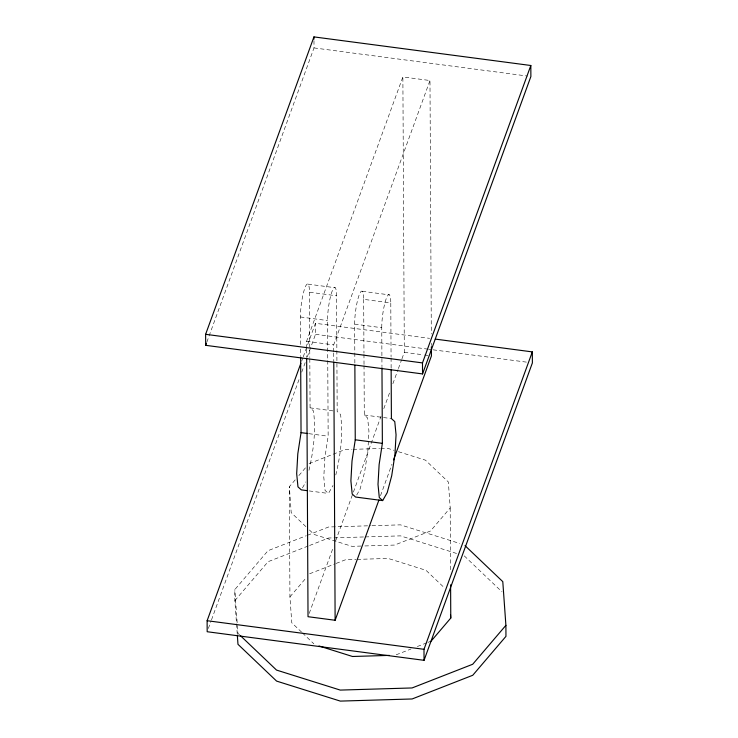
<?xml version="1.0" encoding="UTF-8"?>
<svg xmlns="http://www.w3.org/2000/svg" width="738" height="738" viewBox="0 0 738 738"><rect width="100%" height="100%" fill="white"/><g stroke="black" fill="none" stroke-linecap="round" stroke-linejoin="round"><path stroke-width="0.55" stroke-dasharray="3.69 2.77" d="M327.755 360.642L328.152 436.223L324.904 457.385L323.788 477.228L325.08 490.429L328.447 493.454L332.986 485.493M308.964 470.355C313.419 450.983 316.15 430.715 313.438 410.881L310.071 407.856L309.812 358.622M335.79 474.977C340.513 455.291 343.262 434.645 340.541 414.461L337.174 411.435L336.574 295.772A20.83 3.635 -82.5 0 0 331.971 291.639A20.83 3.635 -82.5 0 0 327.543 320.56L327.746 359.489M206.861 342.081L314.01 47.915L313.973 40.203M306.611 348.235L306.574 341.316L402.874 76.946L429.977 80.525L431.306 334.01M301.667 361.15L302.848 357.902M303.244 356.823L315.449 323.299L429.599 338.345M208.356 628.481L211.114 620.907M211.511 619.828L299.748 377.57M301.722 372.164L305.264 362.432M307.239 357.026L315.513 334.314L315.449 323.299M333.724 351.805L333.687 344.895L429.977 80.525M309.204 613.444L332.884 548.435M335.642 540.853L353.013 493.187M353.401 492.098L381.029 416.26M383.797 408.668L390.107 391.334M392.865 383.751L398.003 369.664M398.391 368.585L401.555 359.913M401.942 358.834L404.313 352.33L402.874 76.946M380.513 495.678L391.961 464.257M302.469 487.892L305.873 481.914M356.694 495.041L360.098 489.063L364.581 472.246L367.828 451.075L368.945 431.232L367.653 418.031L364.286 415.005L364.028 365.771M301.602 632.143L291.787 622.798L289.933 596.867L289.361 486.711L295.929 479.017M298.844 475.595L306.141 467.043M237.249 633.96L234.868 600.612L234.813 589.597L268.014 550.686L306.307 535.714M234.868 600.612L268.079 561.701L308.493 545.899M289.933 596.867L305.993 578.057M398.437 451.693L425.448 460.171L448.353 481.997L450.198 507.919L430.494 531.009L394.526 545.068L362.284 546.028M309.065 463.63L345.033 449.571L351.943 449.359M307.368 535.299L328.641 526.987L370.817 525.733M309.554 545.483L328.705 538.002L364.037 536.95M309.637 573.777L335.024 563.85M336.085 563.445L345.605 559.718L355.974 559.413M396.158 654.809L410.974 649.016M417.321 646.534L426.841 642.816M427.902 642.401L431.075 641.165M353.087 449.331L379.572 448.538M380.725 448.51L387.635 448.298L394.12 450.337M371.952 525.705L400.448 524.856L459.792 543.482M365.172 536.923L400.503 535.871L456.554 553.463M361.14 546.055L351.925 546.332L314.111 534.46L309.204 529.792M357.118 559.376L388.206 558.454L426.029 570.326L444.839 588.251M314.01 47.915L527.458 76.06M308.078 284.148L335.19 287.719M362.293 291.298L389.406 294.868M300.578 344.471L300.431 316.98A20.83 3.635 -82.5 0 1 304.859 288.069A20.83 3.635 -82.5 0 1 309.462 292.202L336.574 295.772M354.858 363.068L354.655 324.13A20.83 3.635 -82.5 0 1 359.083 295.218A20.83 3.635 -82.5 0 1 363.677 299.351L390.789 302.921L391.066 356.74M300.431 316.98L327.543 320.56M354.655 324.13L381.758 327.709L381.961 366.638M315.513 334.314L427.367 349.065M428.51 349.212L431.933 349.664M433.077 349.812L526.674 362.155M404.313 352.33L423.52 354.858M424.645 355.015L428.031 355.458M306.574 341.316L333.687 344.895M310.071 407.856L334.914 411.14M364.286 415.005L391.398 418.584M308.945 433.686L328.152 436.223M309.25 490.927L328.447 493.454M464.248 555.871L502.025 591.876M305.929 526.674L291.206 512.642L289.361 486.711M302.414 632.927L313.862 643.84M239.564 634.865L237.922 633.296L234.813 589.597M450.198 507.919L450.531 572.181M431.361 343.235L431.37 345.532M391.075 357.893L391.131 368.197M363.677 299.351L363.963 353.17M363.963 354.314L364.019 364.618M333.724 352.958L333.77 361.02M309.462 292.202L309.803 357.469M306.621 349.378L306.657 357.45M300.606 349.046L300.634 355.919M381.758 327.709A20.83 3.635 -82.5 0 1 386.186 298.789A20.83 3.635 -82.5 0 1 390.789 302.921"/><path stroke-width="1.11" d="M300.643 357.063L301.039 432.643L297.801 453.815L296.676 473.658L297.967 486.859L301.335 489.884L306.99 490.622M354.867 365.356L355.255 439.793L352.017 460.964L350.891 480.807L352.192 494.008L355.559 497.034L382.662 500.604L387.201 492.643L391.694 475.816L394.931 454.654L396.057 434.811L394.765 421.61L391.398 418.584L391.14 369.341M381.97 367.792L382.367 443.363L379.129 464.534L378.004 484.377L379.295 497.578L382.662 500.604M205.616 334.314L313.954 36.9L530.825 65.498L530.88 76.512L422.551 373.926L205.681 345.329L205.616 334.314L422.487 362.911L530.825 65.498M205.681 345.329L206.465 343.17M435.3 339.102L532.319 351.897L532.384 362.911L424.046 660.325L207.175 631.728L207.12 620.713L300.873 363.308M306.667 358.603L308.023 616.7L335.126 620.271L378.935 500.004M393.538 459.922L431.426 355.91L431.379 346.685M424.046 660.325L423.99 649.311L532.319 351.897M431.075 641.165L450.77 618.075L450.604 584.8M465.014 545.64L502.79 581.636L505.899 625.344L472.698 664.255L412.062 687.954L340.264 690.085L276.519 670.076L240.385 635.649M389.35 655.39L352.506 656.488L319.01 645.971M301.039 432.643L307.82 433.538M355.255 439.793L382.367 443.363M207.12 620.713L423.99 649.311M450.531 614.689L450.77 618.075M237.322 635.114L237.977 644.311L276.584 681.091L340.319 701.1L412.127 698.969L472.754 675.27L505.954 636.359L505.899 625.344M422.487 362.911L422.551 373.926M333.779 362.173L335.126 620.271M313.954 36.9L313.964 39.105"/></g></svg>
